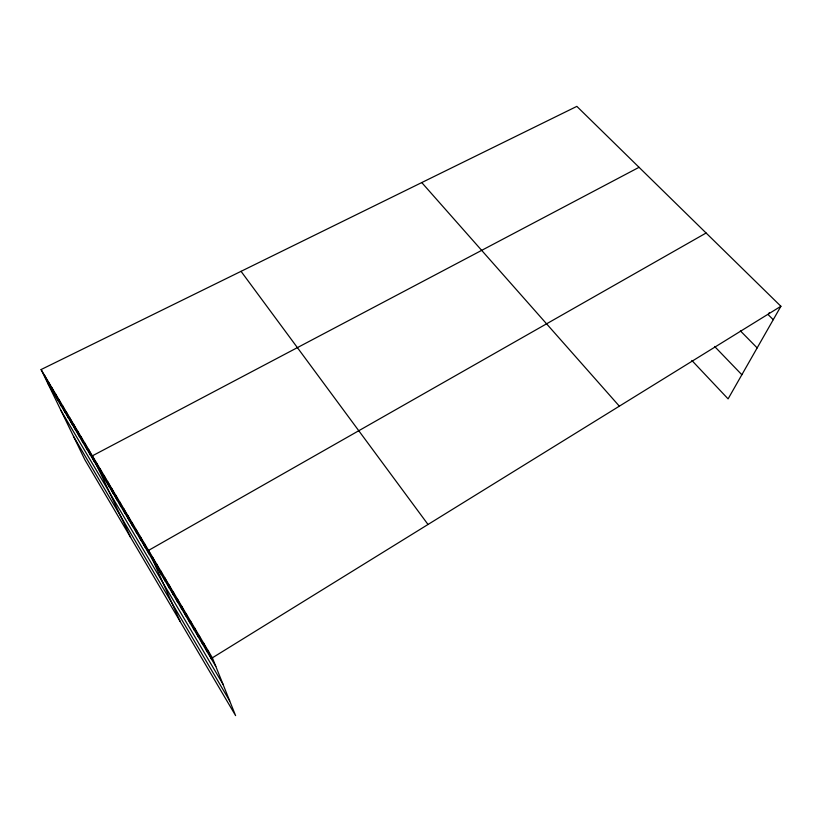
<?xml version="1.0" encoding="UTF-8"?>
<svg xmlns="http://www.w3.org/2000/svg" width="822" height="822" viewBox="0 0 822 822"><rect width="100%" height="100%" fill="white"/><g stroke="black" fill="none" stroke-linecap="round" stroke-linejoin="round"><path stroke-width="1.23" d="M769.351 312.596L768.19 314.672L773.255 319.686M41.1 369.551L212.364 657.826L235.606 715.623L84.83 459.693L41.1 369.551L576.849 106.377L780.9 306.277L728.097 398.876L691.826 360.437M212.364 657.826L780.9 306.277M706.108 233.006L148.546 550.401L180.152 621.483M639.043 167.308L92.362 455.84L130.616 537.403M740.396 330.886L757.165 347.912M714.616 346.463L741.855 374.75M421.748 182.556L619.346 406.171M241.041 271.332L428.015 524.477M47.491 382.713L215.816 666.416M60.869 410.291L222.988 684.243M73.518 436.379L229.687 700.899M44.614 375.459L50.954 388.549M51.704 387.398L57.941 400.324M48.149 381.408L54.437 394.416M58.886 399.482L65.01 412.254M55.279 393.419L61.465 406.274M66.161 411.73L72.182 424.327M62.513 405.585L68.586 418.275M73.528 424.131L79.436 436.554M69.829 417.905L75.799 430.42M77.247 430.389L83.094 442.729M84.758 443.027L90.492 455.193M80.988 436.688L86.783 448.935M88.55 449.408L94.222 461.481M96.205 462.303L101.764 474.181M100.079 468.817L105.565 480.593M107.888 481.959L113.251 493.549M103.962 475.363L109.398 487.045M111.833 488.597L117.125 500.084M115.799 495.286L121.029 506.66M119.796 502.016L124.965 513.288M123.824 508.787L128.92 519.956M127.872 515.61L132.897 526.666M131.952 522.473L136.914 533.427M136.062 529.389L140.942 540.229M140.192 536.345L145.011 547.072M144.353 543.352L149.101 553.966M152.604 557.234L157.197 567.612M156.694 564.108L161.204 574.373M160.804 571.033L165.243 581.175M164.945 578L169.311 588.028M169.106 585.007L173.401 594.923M173.298 592.076L177.511 601.858M177.521 599.176L181.662 608.835M181.775 606.338L185.823 615.873M186.06 613.541L190.026 622.942M190.365 620.795L194.249 630.073M194.701 628.1L198.513 637.245M199.078 635.457L202.787 644.458M203.476 642.855L207.103 651.733M207.904 650.315L211.449 659.049"/></g></svg>
